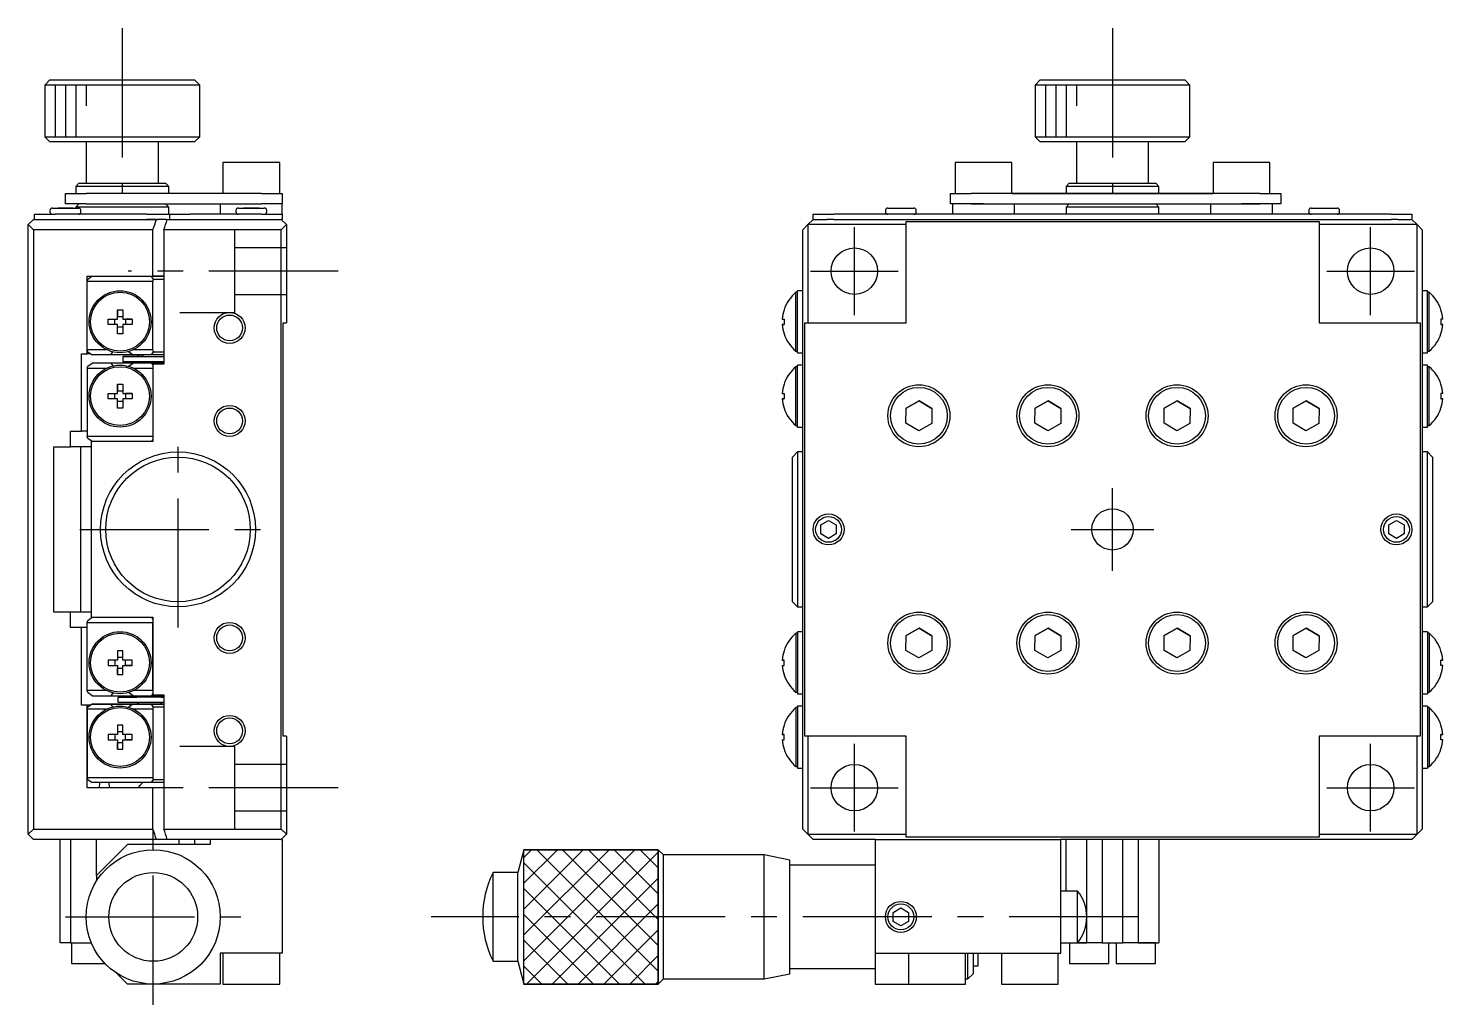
# Model space of a CAD drawing. Extents: x 12 to 358, y 10 to 246.
# Drawn here: x 221.5 to 358.5, y 108.3 to 202.8 of the extents above; entities that cross this region are included whole.
import ezdxf

# ---------------------------------------------------------------- set-up
doc = ezdxf.new("R2010")
doc.units = 0
doc.header["$LTSCALE"] = 10
doc.linetypes.add('CENTER', pattern=[2, 1.25, -0.25, 0.25, -0.25])
doc.linetypes.add('DASHED', pattern=[3.5, 2, -1.5])
doc.layers.get('0').update_dxf_attribs({"linetype": 'CONTINUOUS'})
doc.layers.add('CENTER', color=1, linetype='CENTER')

msp = doc.modelspace()

# ---------------------------------------------------------------- linework, layer by layer
at = {"color": 7, "linetype": 'CONTINUOUS'}
for p, q in [((223.6, 197.750013), (223.1, 197.250013)), ((223.6, 197.750013), (237.6, 197.750013)), ((238.1, 197.250013), (237.6, 197.750013)), ((319.509161, 197.750013), (319.009161, 197.250013)), ((319.509161, 197.750013), (333.509161, 197.750013)), ((334.009161, 197.250013), (333.509161, 197.750013)), ((238.1, 197.250013), (223.1, 197.250013)), ((223.1, 197.250013), (223.1, 192.250013)), ((238.1, 192.250013), (238.1, 197.250013)), ((334.009161, 197.250013), (319.009161, 197.250013)), ((319.009161, 197.250013), (319.009161, 192.250013)), ((334.009161, 192.250013), (334.009161, 197.250013)), ((223.1, 192.250013), (238.1, 192.250013)), ((223.1, 192.250013), (223.6, 191.750013)), ((237.6, 191.750013), (238.1, 192.250013)), ((319.009161, 192.250013), (334.009161, 192.250013)), ((319.009161, 192.250013), (319.509161, 191.750013)), ((333.509161, 191.750013), (334.009161, 192.250013)), ((237.6, 191.750013), (223.6, 191.750013)), ((227.1, 191.750013), (227.1, 187.750013)), ((234.1, 187.750013), (234.1, 191.750013)), ((333.509161, 191.750013), (319.509161, 191.750013)), ((323.009161, 191.750013), (323.009161, 187.750013)), ((330.009161, 187.750013), (330.009161, 191.750013)), ((245.85, 189.750012), (240.35, 189.750013)), ((240.35, 189.750013), (240.35, 186.750013)), ((245.85, 186.750012), (245.85, 189.750012)), ((316.759161, 189.750012), (311.259161, 189.750012)), ((311.259161, 189.750012), (311.259161, 186.750012)), ((316.759161, 186.750012), (316.759161, 189.750012)), ((341.759161, 189.750012), (336.259161, 189.750012)), ((336.259161, 189.750012), (336.259161, 186.750012)), ((341.759161, 186.750012), (341.759161, 189.750012)), ((226.4, 187.750013), (226.1, 187.450013)), ((226.4, 187.750013), (234.8, 187.750013)), ((235.1, 187.450013), (234.8, 187.750013)), ((322.309161, 187.750013), (322.009161, 187.450013)), ((322.309161, 187.750013), (330.709161, 187.750013)), ((331.009161, 187.450013), (330.709161, 187.750013)), ((225.1, 185.750013), (225.1, 186.750013)), ((225.1, 186.750013), (227.1, 186.750013)), ((235.1, 187.450013), (226.1, 187.450013)), ((226.1, 187.450013), (226.1, 186.750013)), ((244.1, 186.750012), (227.1, 186.750013)), ((235.1, 186.750013), (235.1, 187.450013)), ((244.1, 186.750012), (246.1, 186.750012)), ((246.1, 186.750012), (246.1, 185.750012)), ((310.809161, 186.750013), (311.259161, 186.750013)), ((310.809161, 185.750012), (310.809161, 186.750012)), ((310.809161, 186.750012), (312.809161, 186.750012)), ((340.809161, 186.750012), (312.809161, 186.750012)), ((316.759161, 186.750013), (322.009161, 186.750013)), ((316.759161, 186.750013), (326.809161, 186.750013)), ((316.759161, 186.750013), (316.846342, 186.750013)), ((322.009161, 186.750013), (316.846342, 186.750013)), ((320.5227, 186.750013), (318.654353, 186.750013)), ((318.661964, 186.750013), (318.654353, 186.750013)), ((318.661964, 186.750013), (318.836316, 186.750013)), ((320.959426, 186.750013), (318.836316, 186.750013)), ((333.095623, 186.750013), (320.5227, 186.750013)), ((320.959426, 186.750013), (332.658897, 186.750013)), ((331.009161, 187.450013), (322.009161, 187.450013)), ((322.009161, 187.450013), (322.009161, 186.750013)), ((326.809161, 186.750013), (336.259161, 186.750013)), ((331.009161, 186.750013), (331.009161, 187.450013)), ((331.009161, 186.750013), (336.259161, 186.750013)), ((336.259161, 186.750013), (331.009161, 186.750013)), ((334.782006, 186.750013), (332.658897, 186.750013)), ((334.963969, 186.750013), (333.095623, 186.750013)), ((334.782006, 186.750013), (334.956359, 186.750013)), ((334.963969, 186.750013), (334.956359, 186.750013)), ((340.809161, 186.750012), (342.809161, 186.750012)), ((341.759161, 186.750013), (342.809161, 186.750013)), ((342.809161, 186.750012), (342.809161, 185.750012)), ((223.6, 185.100012), (223.6, 185.000012)), ((223.85, 185.350012), (226.35, 185.350012)), ((223.85, 185.350012), (224.975, 185.350012)), ((224.35, 185.350012), (224.975, 185.350012)), ((224.975, 185.350012), (224.35, 185.350012)), ((224.975, 185.350012), (225.1, 185.350012)), ((224.975, 185.350012), (225.225, 185.350012)), ((225.225, 185.350012), (224.975, 185.350012)), ((227.1, 185.750013), (225.1, 185.750013)), ((225.1, 185.350012), (225.225, 185.350012)), ((225.225, 185.350012), (226.35, 185.350012)), ((225.85, 185.350012), (225.225, 185.350012)), ((225.225, 185.350012), (225.85, 185.350012)), ((226.4, 185.750012), (226.1, 185.450012)), ((235.1, 185.450012), (226.1, 185.450012)), ((226.1, 185.450012), (226.1, 185.350012)), ((226.6, 185.000012), (226.6, 185.100012)), ((227.1, 185.750013), (244.1, 185.750012)), ((235.1, 185.450012), (234.8, 185.750012)), ((235.1, 184.750012), (235.1, 185.450012)), ((240.1, 185.750012), (240.1, 184.750012)), ((241.6, 185.100012), (241.6, 185.000012)), ((241.85, 185.350012), (244.35, 185.350012)), ((241.85, 185.350012), (242.975, 185.350012)), ((242.35, 185.350012), (242.975, 185.350012)), ((242.975, 185.350012), (242.35, 185.350012)), ((242.975, 185.350012), (243.1, 185.350012)), ((242.975, 185.350012), (243.225, 185.350012)), ((243.225, 185.350012), (242.975, 185.350012)), ((243.1, 185.350012), (243.225, 185.350012)), ((243.225, 185.350012), (244.35, 185.350012)), ((243.85, 185.350012), (243.225, 185.350012)), ((243.225, 185.350012), (243.85, 185.350012)), ((246.1, 185.750012), (244.1, 185.750012)), ((244.6, 185.000012), (244.6, 185.100012)), ((246.1, 184.750012), (246.1, 185.750012)), ((304.509161, 185.100012), (304.509161, 185.000012)), ((304.759161, 185.350012), (307.259161, 185.350012)), ((305.259161, 185.350012), (305.884161, 185.350012)), ((305.884161, 185.350012), (306.134161, 185.350012)), ((306.134161, 185.350012), (306.759161, 185.350012)), ((307.509161, 185.000012), (307.509161, 185.100012)), ((312.809161, 185.750012), (310.809161, 185.750012)), ((311.009161, 185.750012), (311.009161, 184.750012)), ((314.009161, 185.750012), (312.809161, 185.750012)), ((312.809161, 185.750012), (314.009161, 185.750012)), ((314.009161, 185.750012), (339.009161, 185.750012)), ((317.009161, 184.750012), (317.009161, 185.750012)), ((322.309161, 185.750012), (322.009161, 185.450012)), ((331.009161, 185.450012), (322.009161, 185.450012)), ((322.009161, 185.450012), (322.009161, 184.750012)), ((331.009161, 185.450012), (330.709161, 185.750012)), ((331.009161, 184.750012), (331.009161, 185.450012)), ((336.009161, 185.750012), (336.009161, 184.750012)), ((340.809161, 185.750012), (339.009161, 185.750012)), ((339.009161, 185.750012), (340.809161, 185.750012)), ((342.809161, 185.750012), (340.809161, 185.750012)), ((342.009161, 184.750012), (342.009161, 185.750012)), ((345.509161, 185.100012), (345.509161, 185.000012)), ((345.759161, 185.350012), (348.259161, 185.350012)), ((346.259161, 185.350012), (346.884161, 185.350012)), ((346.884161, 185.350012), (347.134161, 185.350012)), ((347.134161, 185.350012), (347.759161, 185.350012)), ((348.509161, 185.000012), (348.509161, 185.100012)), ((221.5, 183.750012), (222, 184.250012)), ((221.5, 124.750012), (221.5, 183.750012)), ((222, 183.250012), (221.5, 183.750012)), ((222, 184.250012), (224.1, 184.250012)), ((222.1, 184.250012), (222.1, 184.750012)), ((222.1, 184.750012), (224.1, 184.750012)), ((224.3, 184.750012), (224.1, 184.750012)), ((224.1, 184.250012), (232.978527, 184.250012)), ((224.1, 184.250012), (232.978527, 184.250012)), ((225.9, 184.750012), (224.3, 184.750012)), ((232.978527, 184.750012), (225.9, 184.750012)), ((232.978527, 184.750012), (234.887445, 184.750012)), ((233.909793, 184.250012), (232.978527, 184.250012)), ((232.978527, 184.250012), (233.909793, 184.250012)), ((233.909793, 184.250012), (234.003071, 184.250012)), ((234.887445, 184.250012), (234.003071, 184.250012)), ((234.887445, 184.750012), (235.160753, 184.750012)), ((234.962888, 184.250012), (237.160753, 184.250012)), ((235.160753, 184.750012), (237.160753, 184.750012)), ((235.160753, 184.750012), (235.160753, 184.250012)), ((242.3, 184.750012), (237.160753, 184.750012)), ((237.160753, 184.250012), (244.1, 184.250012)), ((237.160753, 184.250012), (244.1, 184.250012)), ((243.9, 184.750012), (242.3, 184.750012)), ((244.1, 184.750012), (243.9, 184.750012)), ((244.1, 184.750012), (246.1, 184.750012)), ((244.1, 184.250012), (246, 184.250012)), ((246, 184.250012), (246.5, 183.750012)), ((246.1, 184.250012), (246, 184.250012)), ((246.5, 183.750012), (246, 183.250012)), ((246.1, 184.750012), (246.1, 184.250012)), ((246.5, 183.750012), (246.5, 174.250012)), ((297.009161, 183.750012), (296.509161, 183.250012)), ((297.509161, 184.250012), (297.009161, 183.750012)), ((297.009161, 183.750012), (297.009161, 174.250012)), ((306.509161, 183.750012), (297.009161, 183.750012)), ((297.509161, 184.250012), (297.509161, 184.750012)), ((297.509161, 184.750012), (299.509161, 184.750012)), ((297.509161, 184.250012), (298.884662, 184.250012)), ((299.509161, 184.250012), (298.884662, 184.250012)), ((305.209161, 184.750012), (299.509161, 184.750012)), ((299.509161, 184.250012), (353.509161, 184.250012)), ((306.809161, 184.750012), (305.209161, 184.750012)), ((306.509161, 184.050012), (346.509161, 184.050012)), ((306.509161, 183.750012), (306.509161, 184.050012)), ((306.509161, 174.250012), (306.509161, 183.750012)), ((314.009161, 184.750012), (306.809161, 184.750012)), ((339.009161, 184.750012), (314.009161, 184.750012)), ((346.209161, 184.750012), (339.009161, 184.750012)), ((347.809161, 184.750012), (346.209161, 184.750012)), ((346.509161, 184.050012), (346.509161, 183.750012)), ((356.009161, 183.750012), (346.509161, 183.750012)), ((346.509161, 183.750012), (346.509161, 174.250012)), ((353.509161, 184.750012), (347.809161, 184.750012)), ((353.509161, 184.750012), (355.509161, 184.750012)), ((354.133661, 184.250012), (353.509161, 184.250012)), ((354.133661, 184.250012), (355.509161, 184.250012)), ((355.509161, 184.750012), (355.509161, 184.250012)), ((356.009161, 183.750012), (355.509161, 184.250012)), ((356.009161, 174.250012), (356.009161, 183.750012)), ((356.509161, 183.250012), (356.009161, 183.750012)), ((222, 183.250012), (222, 125.250012)), ((233.57126, 183.250012), (222, 183.250012)), ((233.57126, 178.750012), (233.57126, 183.250012)), ((246, 183.250012), (234.628405, 183.250012)), ((234.628405, 183.250012), (234.628405, 170.250012)), ((246, 125.250012), (246, 183.250012)), ((296.509161, 125.250012), (296.509161, 183.250012)), ((356.509161, 183.250012), (356.509161, 125.250012)), ((227.197767, 178.750012), (233.57126, 178.750012)), ((227.197767, 178.250012), (227.197767, 178.750012)), ((233.57126, 178.250012), (227.197767, 178.250012)), ((227.197767, 171.650012), (227.197767, 178.250012)), ((227.197767, 171.650012), (227.197767, 178.250012)), ((227.701418, 178.750012), (227.271928, 178.450012)), ((233.639991, 178.450012), (233.425342, 178.750012)), ((233.57126, 178.750013), (234.628405, 178.750013)), ((234.628405, 178.750012), (233.57126, 178.750012)), ((233.57126, 171.650012), (233.57126, 178.250012)), ((234.628405, 178.450012), (233.639991, 178.450012)), ((295.849606, 171.500013), (295.849606, 177.200013)), ((296.009161, 177.200013), (295.849606, 177.200013)), ((296.509161, 177.350013), (296.009161, 177.350013)), ((296.009161, 177.24779), (296.009161, 177.350013)), ((296.009161, 174.59926), (296.009161, 177.24779)), ((296.009161, 171.55763), (296.009161, 177.200013)), ((357.009161, 177.350013), (356.509161, 177.350013)), ((357.009161, 177.24779), (357.009161, 177.350013)), ((357.009161, 174.59926), (357.009161, 177.24779)), ((357.009161, 171.557638), (357.009161, 177.200013)), ((357.168716, 177.200013), (357.009161, 177.200013)), ((357.168716, 171.500013), (357.168716, 177.200013)), ((230.13, 175.50512), (230.65, 175.50512)), ((230.13, 174.610013), (230.13, 175.50512)), ((230.13, 175.50512), (230.13, 174.868414)), ((230.65, 175.50512), (230.65, 174.610013)), ((294.695422, 175.509167), (294.703719, 175.50512)), ((358.3229, 175.509167), (358.314604, 175.50512)), ((229.234892, 174.610013), (230.13, 174.610013)), ((229.234892, 174.090013), (229.234892, 174.610013)), ((229.234892, 174.610013), (229.871599, 174.610013)), ((230.13, 174.090013), (229.234892, 174.090013)), ((229.871599, 174.610013), (230.13, 174.610013)), ((229.871599, 174.090013), (229.871599, 174.610013)), ((230.13, 174.610013), (230.13, 174.868414)), ((230.13, 174.868414), (230.65, 174.868414)), ((230.13, 173.194905), (230.13, 174.090013)), ((230.13, 173.831611), (230.13, 174.090013)), ((230.65, 174.610013), (231.545108, 174.610013)), ((230.65, 174.610013), (230.908401, 174.610013)), ((230.65, 174.090013), (230.65, 173.194905)), ((231.545108, 174.090013), (230.65, 174.090013)), ((231.545108, 174.610013), (230.908401, 174.610013)), ((230.908401, 174.610013), (230.908401, 174.090013)), ((231.545108, 174.610013), (231.545108, 174.090013)), ((246.2, 174.250012), (246.5, 174.250012)), ((246.2, 134.250012), (246.2, 174.250012)), ((294.527477, 174.610013), (294.703719, 174.610013)), ((294.703719, 174.090013), (294.527477, 174.090013)), ((294.527477, 174.090013), (294.703719, 174.090013)), ((294.703719, 174.610013), (294.703719, 174.090013)), ((296.009161, 174.249975), (296.009161, 174.59926)), ((296.009161, 171.557649), (296.009161, 174.249975)), ((296.709161, 174.250012), (297.009161, 174.250012)), ((296.709161, 134.250012), (296.709161, 174.250012)), ((297.009161, 174.250012), (306.509161, 174.250012)), ((346.509161, 174.250012), (356.009161, 174.250012)), ((356.009161, 174.250012), (356.309161, 174.250012)), ((356.309161, 174.250012), (356.309161, 134.250012)), ((357.009161, 174.249975), (357.009161, 174.59926)), ((357.009161, 171.557656), (357.009161, 174.249975)), ((358.490846, 174.610013), (358.314604, 174.610013)), ((358.314604, 174.610013), (358.314604, 174.090013)), ((358.314604, 174.090013), (358.490846, 174.090013)), ((358.490846, 174.090013), (358.314604, 174.090013)), ((230.13, 173.194905), (230.13, 173.831611)), ((230.65, 173.831611), (230.13, 173.831611)), ((230.65, 173.194905), (230.13, 173.194905)), ((294.703719, 173.194905), (294.695422, 173.190858)), ((358.314604, 173.194905), (358.3229, 173.190858)), ((226.664037, 171.250012), (227.197767, 171.250012)), ((226.664037, 163.750012), (226.664037, 171.250012)), ((227.197767, 171.250012), (227.197767, 171.650012)), ((227.197767, 171.650012), (229.08233, 171.650012)), ((227.568138, 171.250012), (227.197767, 171.250012)), ((227.271928, 171.450012), (227.701418, 171.150012)), ((229.492995, 171.150012), (229.692589, 171.433241)), ((231.202084, 171.46293), (231.642981, 171.150012)), ((231.69767, 171.650012), (233.57126, 171.650012)), ((233.425342, 171.150012), (233.639991, 171.450012)), ((233.639991, 171.450012), (234.628405, 171.450012)), ((295.849606, 171.500013), (296.009161, 171.500013)), ((296.009161, 171.350013), (296.009161, 171.557649)), ((296.009161, 171.350013), (296.509161, 171.350013)), ((356.509161, 171.350013), (357.009161, 171.350013)), ((357.009161, 171.350013), (357.009161, 171.557656)), ((357.009161, 171.500013), (357.168716, 171.500013)), ((227.271928, 170.050012), (227.701418, 170.350012)), ((229.492995, 171.150012), (227.701418, 171.150012)), ((229.492995, 170.350012), (227.701418, 170.350012)), ((231.642981, 171.150013), (229.492995, 171.150013)), ((231.642981, 170.350012), (229.492995, 170.350012)), ((229.492995, 170.350012), (229.692589, 170.066784)), ((230.663735, 171.000012), (230.663735, 170.500012)), ((232.51093, 171.000012), (230.663735, 171.000012)), ((230.663735, 171.000012), (234.628405, 171.000012)), ((230.663735, 170.500012), (234.628405, 170.500012)), ((231.202084, 170.037095), (231.642981, 170.350012)), ((233.425342, 171.150012), (231.642981, 171.150012)), ((233.425342, 170.350012), (231.642981, 170.350012)), ((232.40745, 171.000014), (231.948893, 171.000014)), ((231.948893, 171.000014), (234.628405, 171.000014)), ((232.223569, 171.150013), (232.1, 171.0204)), ((232.1, 171.000014), (232.1, 171.150012)), ((232.1, 171.000015), (232.49308, 171.000015)), ((232.515949, 171.000012), (232.1, 171.000012)), ((232.1, 170.350012), (232.1, 170.500013)), ((232.291985, 171.000015), (232.49308, 171.000015)), ((232.49308, 171.000015), (232.291985, 171.000015)), ((232.49308, 171.000014), (232.40745, 171.000014)), ((232.48278, 170.500012), (232.632199, 170.350012)), ((232.621896, 171.149993), (232.493002, 170.999953)), ((234.628405, 171.150012), (233.425342, 171.150012)), ((233.425342, 170.350012), (233.571306, 170.14609)), ((234.628405, 170.350012), (233.425342, 170.350012)), ((233.57126, 170.250012), (233.57126, 169.850012)), ((234.628405, 170.250012), (233.57126, 170.250012)), ((295.849606, 164.300013), (295.849606, 170.000013)), ((296.009161, 170.000013), (295.849606, 170.000013)), ((296.509161, 170.150013), (296.009161, 170.150013)), ((296.009161, 170.04779), (296.009161, 170.150013)), ((296.009161, 167.39926), (296.009161, 170.04779)), ((296.009161, 164.35763), (296.009161, 170.000013)), ((357.009161, 170.150013), (356.509161, 170.150013)), ((357.009161, 170.04779), (357.009161, 170.150013)), ((357.009161, 167.39926), (357.009161, 170.04779)), ((357.009161, 164.357638), (357.009161, 170.000013)), ((357.168716, 170.000013), (357.009161, 170.000013)), ((357.168716, 164.300013), (357.168716, 170.000013)), ((227.197767, 169.850012), (227.197767, 163.250012)), ((227.197767, 169.850012), (229.08233, 169.850012)), ((231.69767, 169.850012), (233.57126, 169.850012)), ((233.57126, 169.850012), (233.57126, 163.250012)), ((233.57126, 169.850012), (233.57126, 163.250012)), ((229.234892, 167.410013), (230.13, 167.410013)), ((229.234892, 166.890013), (229.234892, 167.410013)), ((229.234892, 167.410013), (229.871599, 167.410013)), ((229.871599, 167.410013), (230.13, 167.410013)), ((229.871599, 166.890013), (229.871599, 167.410013)), ((230.13, 168.30512), (230.65, 168.30512)), ((230.13, 167.410013), (230.13, 168.30512)), ((230.13, 168.30512), (230.13, 167.668414)), ((230.13, 167.410013), (230.13, 167.668414)), ((230.13, 167.668414), (230.65, 167.668414)), ((230.65, 168.30512), (230.65, 167.410013)), ((230.65, 167.410013), (231.545108, 167.410013)), ((230.65, 167.410013), (230.908401, 167.410013)), ((231.545108, 167.410013), (230.908401, 167.410013)), ((230.908401, 167.410013), (230.908401, 166.890013)), ((231.545108, 167.410013), (231.545108, 166.890013)), ((294.527477, 167.410013), (294.703719, 167.410013)), ((294.695422, 168.309167), (294.703719, 168.30512)), ((294.703719, 167.410013), (294.703719, 166.890013)), ((296.009161, 167.049975), (296.009161, 167.39926)), ((357.009161, 167.049975), (357.009161, 167.39926)), ((358.3229, 168.309167), (358.314604, 168.30512)), ((358.490846, 167.410013), (358.314604, 167.410013)), ((358.314604, 167.410013), (358.314604, 166.890013)), ((230.13, 166.890013), (229.234892, 166.890013)), ((230.13, 165.994905), (230.13, 166.890013)), ((230.13, 166.631611), (230.13, 166.890013)), ((230.13, 165.994905), (230.13, 166.631611)), ((230.65, 166.631611), (230.13, 166.631611)), ((230.65, 165.994905), (230.13, 165.994905)), ((230.65, 166.890013), (230.65, 165.994905)), ((231.545108, 166.890013), (230.65, 166.890013)), ((294.703719, 166.890013), (294.527477, 166.890013)), ((294.527477, 166.890013), (294.703719, 166.890013)), ((294.703719, 165.994905), (294.695422, 165.990858)), ((296.009161, 164.357649), (296.009161, 167.049975)), ((306.502677, 164.539675), (306.515749, 165.982991)), ((306.515749, 165.982991), (307.772233, 166.693329)), ((307.772233, 166.693329), (306.515749, 165.982991)), ((307.772233, 166.693329), (309.015646, 165.96035)), ((309.015646, 165.96035), (307.772233, 166.693329)), ((309.015646, 165.96035), (309.002574, 164.517034)), ((319.002677, 164.539675), (319.015749, 165.982991)), ((319.015749, 165.982991), (320.272233, 166.693329)), ((320.272233, 166.693329), (319.015749, 165.982991)), ((320.272233, 166.693329), (321.515646, 165.96035)), ((321.515646, 165.96035), (320.272233, 166.693329)), ((321.515646, 165.96035), (321.502574, 164.517034)), ((331.502677, 164.539675), (331.515749, 165.982991)), ((331.515749, 165.982991), (332.772233, 166.693329)), ((332.772233, 166.693329), (331.515749, 165.982991)), ((332.772233, 166.693329), (334.015646, 165.96035)), ((334.015646, 165.96035), (332.772233, 166.693329)), ((334.015646, 165.96035), (334.002574, 164.517034)), ((344.002677, 164.539675), (344.015749, 165.982991)), ((344.015749, 165.982991), (345.272233, 166.693329)), ((345.272233, 166.693329), (344.015749, 165.982991)), ((345.272233, 166.693329), (346.515646, 165.96035)), ((346.515646, 165.96035), (345.272233, 166.693329)), ((346.515646, 165.96035), (346.502574, 164.517034)), ((357.009161, 164.357656), (357.009161, 167.049975)), ((358.314604, 166.890013), (358.490846, 166.890013)), ((358.490846, 166.890013), (358.314604, 166.890013)), ((358.314604, 165.994905), (358.3229, 165.990858)), ((307.746089, 163.806696), (306.502677, 164.539675)), ((309.002574, 164.517034), (307.746089, 163.806696)), ((320.246089, 163.806696), (319.002677, 164.539675)), ((321.502574, 164.517034), (320.246089, 163.806696)), ((332.746089, 163.806696), (331.502677, 164.539675)), ((334.002574, 164.517034), (332.746089, 163.806696)), ((345.246089, 163.806696), (344.002677, 164.539675)), ((346.502574, 164.517034), (345.246089, 163.806696)), ((225.595253, 163.750012), (226.664037, 163.750012)), ((225.595253, 162.250012), (225.595253, 163.750012)), ((227.197767, 163.750012), (226.664037, 163.750012)), ((233.57126, 163.250012), (227.197767, 163.250012)), ((227.701418, 162.750012), (227.271928, 163.050012)), ((233.57126, 163.250012), (233.57126, 162.750012)), ((295.849606, 164.300013), (296.009161, 164.300013)), ((296.009161, 164.150013), (296.009161, 164.357649)), ((296.009161, 164.150013), (296.509161, 164.150013)), ((356.509161, 164.150013), (357.009161, 164.150013)), ((357.009161, 164.150013), (357.009161, 164.357656)), ((357.009161, 164.300013), (357.168716, 164.300013)), ((223.98863, 162.250012), (225.595253, 162.250012)), ((223.98863, 146.250012), (223.98863, 162.250012)), ((227.6, 162.250012), (225.595253, 162.250012)), ((226.6, 146.250012), (226.6, 162.250012)), ((227.6, 162.750012), (227.6, 145.750012)), ((233.57126, 162.750012), (227.6, 162.750012)), ((233.571306, 162.953935), (233.425342, 162.750012)), ((296.009161, 161.750012), (295.509161, 161.250012)), ((296.009161, 161.750012), (296.009161, 146.750012)), ((296.509161, 161.750012), (296.009161, 161.750012)), ((357.009161, 161.750012), (356.509161, 161.750012)), ((357.009161, 146.750012), (357.009161, 161.750012)), ((357.509161, 161.250012), (357.009161, 161.750012)), ((295.509161, 147.250012), (295.509161, 161.250012)), ((357.509161, 161.250012), (357.509161, 147.250012)), ((298.259161, 154.683025), (299.009161, 155.116038)), ((299.009161, 155.116038), (299.759161, 154.683025)), ((353.259161, 154.683025), (354.009161, 155.116038)), ((354.009161, 155.116038), (354.759161, 154.683025)), ((298.259161, 153.817), (298.259161, 154.683025)), ((299.009161, 153.383987), (298.259161, 153.817)), ((299.759161, 153.817), (299.009161, 153.383987)), ((299.759161, 154.683025), (299.759161, 153.817)), ((353.259161, 153.817), (353.259161, 154.683025)), ((354.009161, 153.383987), (353.259161, 153.817)), ((354.759161, 153.817), (354.009161, 153.383987)), ((354.759161, 154.683025), (354.759161, 153.817)), ((295.509161, 147.250012), (296.009161, 146.750012)), ((296.009161, 146.750012), (296.509161, 146.750012)), ((356.509161, 146.750012), (357.009161, 146.750012)), ((357.009161, 146.750012), (357.509161, 147.250012)), ((225.595253, 146.250012), (223.98863, 146.250012)), ((225.595253, 144.750012), (225.595253, 146.250012)), ((227.6, 146.250012), (225.595253, 146.250012)), ((227.197767, 145.250012), (233.57126, 145.250012)), ((227.197767, 138.650012), (227.197767, 145.250012)), ((227.271928, 145.450012), (227.701418, 145.750012)), ((227.6, 145.750012), (233.57126, 145.750012)), ((233.425342, 145.750012), (233.571306, 145.54609)), ((233.57126, 145.750012), (233.57126, 145.250012)), ((233.57126, 138.650012), (233.57126, 145.250012)), ((233.57126, 145.250012), (233.57126, 138.650012)), ((226.664037, 144.750012), (225.595253, 144.750012)), ((226.664037, 137.250012), (226.664037, 144.750012)), ((227.197767, 144.750012), (226.664037, 144.750012)), ((295.849606, 144.200012), (295.849606, 138.500012)), ((296.009161, 144.200012), (295.849606, 144.200012)), ((296.009161, 144.350012), (296.009161, 144.142369)), ((296.509161, 144.350012), (296.009161, 144.350012)), ((296.009161, 144.142388), (296.009161, 138.500012)), ((296.009161, 144.142369), (296.009161, 141.45005)), ((306.502677, 142.539675), (306.515749, 143.982991)), ((306.515749, 143.982991), (307.772233, 144.693329)), ((307.772233, 144.693329), (306.515749, 143.982991)), ((307.772233, 144.693329), (309.015646, 143.96035)), ((309.015646, 143.96035), (307.772233, 144.693329)), ((309.015646, 143.96035), (309.002574, 142.517034)), ((319.002677, 142.539675), (319.015749, 143.982991)), ((319.015749, 143.982991), (320.272233, 144.693329)), ((320.272233, 144.693329), (319.015749, 143.982991)), ((320.272233, 144.693329), (321.515646, 143.96035)), ((321.515646, 143.96035), (320.272233, 144.693329)), ((321.515646, 143.96035), (321.502574, 142.517034)), ((331.502677, 142.539675), (331.515749, 143.982991)), ((331.515749, 143.982991), (332.772233, 144.693329)), ((332.772233, 144.693329), (331.515749, 143.982991)), ((332.772233, 144.693329), (334.015646, 143.96035)), ((334.015646, 143.96035), (332.772233, 144.693329)), ((334.015646, 143.96035), (334.002574, 142.517034)), ((344.002677, 142.539675), (344.015749, 143.982991)), ((344.015749, 143.982991), (345.272233, 144.693329)), ((345.272233, 144.693329), (344.015749, 143.982991)), ((345.272233, 144.693329), (346.515646, 143.96035)), ((346.515646, 143.96035), (345.272233, 144.693329)), ((346.515646, 143.96035), (346.502574, 142.517034)), ((357.009161, 144.350012), (356.509161, 144.350012)), ((357.009161, 144.350012), (357.009161, 144.142375)), ((357.168716, 144.200012), (357.009161, 144.200012)), ((357.009161, 144.142394), (357.009161, 138.500012)), ((357.009161, 144.142375), (357.009161, 141.45005)), ((357.168716, 144.200012), (357.168716, 138.500012)), ((230.65, 142.50512), (230.13, 142.50512)), ((230.13, 142.50512), (230.13, 141.610012)), ((230.13, 142.50512), (230.13, 141.868414)), ((230.65, 141.610012), (230.65, 142.50512)), ((294.703719, 142.50512), (294.695422, 142.509167)), ((307.746089, 141.806696), (306.502677, 142.539675)), ((309.002574, 142.517034), (307.746089, 141.806696)), ((320.246089, 141.806696), (319.002677, 142.539675)), ((321.502574, 142.517034), (320.246089, 141.806696)), ((332.746089, 141.806696), (331.502677, 142.539675)), ((334.002574, 142.517034), (332.746089, 141.806696)), ((345.246089, 141.806696), (344.002677, 142.539675)), ((346.502574, 142.517034), (345.246089, 141.806696)), ((358.314604, 142.50512), (358.3229, 142.509167)), ((230.13, 141.610012), (229.234892, 141.610012)), ((229.234892, 141.610012), (229.234892, 141.090012)), ((229.871599, 141.610012), (229.871599, 141.090012)), ((230.13, 141.868414), (230.13, 141.610012)), ((230.65, 141.868414), (230.13, 141.868414)), ((231.545108, 141.610012), (230.65, 141.610012)), ((230.908401, 141.090012), (230.908401, 141.610012)), ((231.545108, 141.090012), (231.545108, 141.610012)), ((294.703719, 141.610012), (294.527477, 141.610012)), ((294.527477, 141.610012), (294.703719, 141.610012)), ((294.703719, 141.090012), (294.703719, 141.610012)), ((296.009161, 141.45005), (296.009161, 141.100765)), ((296.009161, 141.100765), (296.009161, 138.452235)), ((357.009161, 141.45005), (357.009161, 141.100765)), ((357.009161, 141.100765), (357.009161, 138.452235)), ((358.314604, 141.610012), (358.490846, 141.610012)), ((358.314604, 141.090012), (358.314604, 141.610012)), ((358.490846, 141.610012), (358.314604, 141.610012)), ((229.234892, 141.090012), (230.13, 141.090012)), ((229.234892, 141.090012), (229.871599, 141.090012)), ((229.871599, 141.090012), (230.13, 141.090012)), ((230.13, 141.090012), (230.13, 140.194905)), ((230.13, 141.090012), (230.13, 140.831611)), ((230.13, 140.194905), (230.13, 140.831611)), ((230.13, 140.831611), (230.65, 140.831611)), ((230.13, 140.194905), (230.65, 140.194905)), ((230.65, 140.194905), (230.65, 141.090012)), ((230.65, 141.090012), (231.545108, 141.090012)), ((230.65, 141.090012), (230.908401, 141.090012)), ((231.545108, 141.090012), (230.908401, 141.090012)), ((294.527477, 141.090012), (294.703719, 141.090012)), ((294.695422, 140.190858), (294.703719, 140.194905)), ((358.490846, 141.090012), (358.314604, 141.090012)), ((358.3229, 140.190858), (358.314604, 140.194905)), ((229.08233, 138.650012), (227.197767, 138.650012)), ((227.701418, 138.150012), (227.271928, 138.450012)), ((229.692589, 138.433241), (229.492995, 138.150012)), ((231.642981, 138.150012), (231.202084, 138.46293)), ((233.57126, 138.650012), (231.69767, 138.650012)), ((233.57126, 138.650012), (233.57126, 138.250012)), ((295.849606, 138.500012), (296.009161, 138.500012)), ((296.009161, 138.452235), (296.009161, 138.350012)), ((357.009161, 138.500012), (357.168716, 138.500012)), ((357.009161, 138.452235), (357.009161, 138.350012)), ((227.197767, 137.250012), (226.664037, 137.250012)), ((227.197767, 136.850012), (227.197767, 137.250012)), ((227.568138, 137.250012), (227.197767, 137.250012)), ((227.701418, 137.350012), (227.271928, 137.050012)), ((227.701418, 138.150012), (229.492995, 138.150012)), ((231.642981, 137.350013), (227.701418, 137.350013)), ((227.701418, 137.350012), (229.492995, 137.350012)), ((229.492995, 138.150012), (231.642981, 138.150012)), ((229.692589, 137.066784), (229.492995, 137.350012)), ((229.492995, 137.350012), (231.670938, 137.350012)), ((230.203416, 137.500012), (230.203416, 138.000012)), ((234.628405, 138.000012), (230.203416, 138.000012)), ((230.203416, 138.000012), (232.009673, 138.000012)), ((234.628405, 137.500012), (230.203416, 137.500012)), ((231.642981, 137.350012), (231.202084, 137.037095)), ((234.43133, 138.000012), (231.511424, 138.000012)), ((231.511424, 138.000012), (232.001162, 138.000012)), ((231.642981, 138.150012), (233.425342, 138.150012)), ((231.642981, 137.350012), (233.425342, 137.350012)), ((234.376965, 137.350012), (231.642981, 137.350012)), ((232.098482, 138.149969), (232.00106, 137.999992)), ((232.080563, 137.500013), (232.223569, 137.350012)), ((232.1, 137.350012), (232.1, 137.479625)), ((233.571306, 138.353935), (233.425342, 138.150012)), ((233.425342, 138.150012), (234.628405, 138.150012)), ((233.639991, 137.050012), (233.425342, 137.350012)), ((233.425342, 137.350012), (234.628405, 137.350012)), ((233.57126, 138.250012), (234.628405, 138.250012)), ((234.628405, 137.050012), (233.639991, 137.050012)), ((234.367153, 138.000013), (234.224147, 138.150012)), ((234.349238, 137.350056), (234.446658, 137.500031)), ((234.628405, 138.000012), (234.367153, 138.000012)), ((234.367153, 138.000012), (234.628405, 138.000012)), ((234.628405, 137.350012), (234.376965, 137.350012)), ((234.628405, 138.000012), (234.43133, 138.000012)), ((234.628405, 138.250012), (234.628405, 125.250012)), ((295.849606, 137.000012), (295.849606, 131.300012)), ((296.009161, 137.000012), (295.849606, 137.000012)), ((296.009161, 138.350012), (296.509161, 138.350012)), ((296.009161, 137.150012), (296.009161, 136.942369)), ((296.509161, 137.150012), (296.009161, 137.150012)), ((356.509161, 138.350012), (357.009161, 138.350012)), ((357.009161, 137.150012), (356.509161, 137.150012)), ((357.009161, 137.150012), (357.009161, 136.942375)), ((357.168716, 137.000012), (357.009161, 137.000012)), ((357.168716, 137.000012), (357.168716, 131.300012)), ((227.197767, 136.850012), (227.197767, 130.250012)), ((227.197767, 130.250012), (227.197767, 136.850012)), ((229.08233, 136.850012), (227.197767, 136.850012)), ((233.57126, 136.850012), (231.69767, 136.850012)), ((233.57126, 136.850012), (233.57126, 130.250012)), ((296.009161, 136.942388), (296.009161, 131.300012)), ((296.009161, 136.942369), (296.009161, 134.25005)), ((357.009161, 136.942394), (357.009161, 131.300012)), ((357.009161, 136.942375), (357.009161, 134.25005)), ((230.13, 134.410012), (229.234892, 134.410012)), ((229.234892, 134.410012), (229.234892, 133.890012)), ((229.871599, 134.410012), (229.871599, 133.890012)), ((230.65, 135.30512), (230.13, 135.30512)), ((230.13, 135.30512), (230.13, 134.410012)), ((230.13, 135.30512), (230.13, 134.668414)), ((230.13, 134.668414), (230.13, 134.410012)), ((230.65, 134.668414), (230.13, 134.668414)), ((230.65, 134.410012), (230.65, 135.30512)), ((231.545108, 134.410012), (230.65, 134.410012)), ((230.908401, 133.890012), (230.908401, 134.410012)), ((231.545108, 133.890012), (231.545108, 134.410012)), ((294.703719, 134.410012), (294.527477, 134.410012)), ((294.527477, 134.410012), (294.703719, 134.410012)), ((294.703719, 135.30512), (294.695422, 135.309167)), ((294.703719, 133.890012), (294.703719, 134.410012)), ((358.314604, 135.30512), (358.3229, 135.309167)), ((358.314604, 134.410012), (358.490846, 134.410012)), ((358.314604, 133.890012), (358.314604, 134.410012)), ((358.490846, 134.410012), (358.314604, 134.410012)), ((229.234892, 133.890012), (230.13, 133.890012)), ((229.234892, 133.890012), (229.871599, 133.890012)), ((229.871599, 133.890012), (230.13, 133.890012)), ((230.13, 133.890012), (230.13, 132.994905)), ((230.13, 133.890012), (230.13, 133.631611)), ((230.13, 132.994905), (230.13, 133.631611)), ((230.13, 133.631611), (230.65, 133.631611)), ((230.13, 132.994905), (230.65, 132.994905)), ((230.65, 132.994905), (230.65, 133.890012)), ((230.65, 133.890012), (231.545108, 133.890012)), ((230.65, 133.890012), (230.908401, 133.890012)), ((231.545108, 133.890012), (230.908401, 133.890012)), ((246.5, 134.250012), (246.2, 134.250012)), ((246.5, 134.250012), (246.5, 124.750012)), ((294.527477, 133.890012), (294.703719, 133.890012)), ((294.695422, 132.990858), (294.703719, 132.994905)), ((296.009161, 134.25005), (296.009161, 133.890012)), ((296.009161, 133.890012), (296.009161, 131.252235)), ((297.009161, 134.250012), (296.709161, 134.250012)), ((297.009161, 134.250012), (297.009161, 124.750012)), ((306.509161, 134.250012), (297.009161, 134.250012)), ((306.509161, 124.750012), (306.509161, 134.250012)), ((346.509161, 134.250012), (346.509161, 124.750012)), ((356.009161, 134.250012), (346.509161, 134.250012)), ((356.009161, 124.750012), (356.009161, 134.250012)), ((356.309161, 134.250012), (356.009161, 134.250012)), ((357.009161, 134.25005), (357.009161, 133.890012)), ((357.009161, 133.890012), (357.009161, 131.252235)), ((358.490846, 133.890012), (358.314604, 133.890012)), ((358.3229, 132.990858), (358.314604, 132.994905)), ((227.197767, 130.250012), (233.57126, 130.250012)), ((227.197767, 129.250012), (227.197767, 130.250012)), ((295.849606, 131.300012), (296.009161, 131.300012)), ((296.009161, 131.252235), (296.009161, 131.150012)), ((296.009161, 131.150012), (296.509161, 131.150012)), ((356.509161, 131.150012), (357.009161, 131.150012)), ((357.009161, 131.300012), (357.168716, 131.300012)), ((357.009161, 131.252235), (357.009161, 131.150012)), ((233.57126, 129.250012), (227.197767, 129.250012)), ((227.271928, 130.050012), (227.701418, 129.750012)), ((233.425342, 129.750012), (227.701418, 129.750012)), ((228.391862, 129.750139), (228.366604, 129.250012)), ((229.369424, 129.250012), (229.347498, 129.750014)), ((232.35, 129.500013), (232.1, 129.250013)), ((232.6, 129.750013), (232.35, 129.500013)), ((233.425342, 129.750012), (233.639991, 130.050012)), ((234.628405, 129.750012), (233.425342, 129.750012)), ((233.57126, 125.250012), (233.57126, 129.250012)), ((234.628405, 129.250012), (233.57126, 129.250012)), ((233.639991, 130.050012), (234.628405, 130.050012)), ((234.628405, 129.721608), (234.6, 129.750013)), ((221.5, 124.750012), (222, 125.250012)), ((222, 124.250012), (221.5, 124.750012)), ((222, 125.250012), (233.57126, 125.250012)), ((234.628405, 125.250012), (246, 125.250012)), ((246, 125.250012), (246.5, 124.750012)), ((246.5, 124.750012), (246, 124.250012)), ((296.509161, 125.250012), (297.009161, 124.750012)), ((297.009161, 124.750012), (306.509161, 124.750012)), ((297.009161, 124.750012), (297.509161, 124.250012)), ((306.509161, 124.450012), (306.509161, 124.750012)), ((346.509161, 124.750012), (346.509161, 124.450012)), ((346.509161, 124.750012), (356.009161, 124.750012)), ((355.509161, 124.250012), (356.009161, 124.750012)), ((356.009161, 124.750012), (356.509161, 125.250012)), ((233.909793, 124.250012), (222, 124.250012)), ((224.6, 114.250012), (224.6, 124.250012)), ((225.6, 124.250012), (225.6, 114.250012)), ((231.1, 123.750012), (228.1, 120.750012)), ((228.107722, 120.757735), (228.107722, 124.250012)), ((239.1, 123.750012), (231.1, 123.750012)), ((234.962888, 124.250012), (233.909793, 124.250012)), ((246, 124.250012), (234.962888, 124.250012)), ((236.1, 123.750012), (236.1, 124.250012)), ((237.6, 124.250012), (237.6, 123.750012)), ((239.1, 124.250012), (239.1, 123.750012)), ((246, 124.250012), (246.1, 124.250012)), ((246.1, 124.250012), (246.1, 113.250012)), ((303.509161, 124.250012), (297.509161, 124.250012)), ((303.509161, 124.250012), (321.509161, 124.250012)), ((303.509161, 124.250012), (303.509161, 113.250012)), ((346.509161, 124.450012), (306.509161, 124.450012)), ((321.509161, 113.250012), (321.509161, 124.250012)), ((355.509161, 124.250012), (321.509161, 124.250012)), ((322.009161, 119.250008), (322.009161, 124.250012)), ((324.009161, 114.250012), (324.009161, 124.250012)), ((325.509161, 124.250012), (325.509161, 114.250012)), ((327.509161, 114.250012), (327.509161, 124.250012)), ((329.009161, 124.250012), (329.009161, 114.250012)), ((331.009161, 124.250012), (331.009161, 114.250012)), ((269.509154, 123.250011), (268.919666, 121.050012)), ((269.509154, 110.250013), (269.509154, 123.250011)), ((282.509155, 123.250011), (269.509154, 123.250011)), ((269.509154, 123.250011), (282.509155, 123.250011)), ((269.509154, 110.250013), (269.509154, 123.250011)), ((282.509155, 110.250013), (282.509155, 123.250011)), ((283.009157, 122.750008), (282.509155, 123.250011)), ((282.509155, 123.250011), (282.509155, 110.250013)), ((283.009157, 110.750016), (283.009157, 122.750008)), ((292.759162, 122.750008), (283.009157, 122.750008)), ((292.759162, 110.750016), (292.759162, 122.750008)), ((295.259161, 122.250009), (292.759162, 122.750008)), ((295.259161, 111.250015), (295.259161, 122.250009)), ((228.1, 120.750012), (228.1, 120.214112)), ((266.509155, 112.450012), (266.509155, 121.050012)), ((268.919666, 121.050012), (266.509155, 121.050012)), ((268.919666, 112.450012), (268.919666, 121.050012)), ((303.509161, 121.750012), (295.259161, 121.750012)), ((323.131652, 119.250008), (321.509161, 119.250008)), ((323.131652, 114.250016), (323.131652, 119.250008)), ((305.259161, 117.183025), (306.009161, 117.616038)), ((305.259161, 116.317), (305.259161, 117.183025)), ((306.009161, 117.616038), (306.759161, 117.183025)), ((306.759161, 117.183025), (306.759161, 116.317)), ((306.009161, 115.883987), (305.259161, 116.317)), ((306.759161, 116.317), (306.009161, 115.883987)), ((225.6, 114.250012), (224.6, 114.250012)), ((225.6, 114.250012), (227.600001, 114.250012)), ((225.7, 114.250012), (225.7, 112.250012)), ((321.509161, 114.250016), (323.131652, 114.250016)), ((322.359161, 114.250012), (322.359161, 112.250012)), ((323.131651, 114.250012), (324.009161, 114.250012)), ((324.009161, 114.250012), (323.131652, 114.250012)), ((325.509161, 114.250012), (324.009161, 114.250012)), ((325.509161, 114.250012), (327.509161, 114.250012)), ((326.159161, 112.250012), (326.159161, 114.250012)), ((326.859161, 114.250012), (326.859161, 112.250012)), ((329.009161, 114.250012), (327.509161, 114.250012)), ((330.659161, 114.250012), (329.009161, 114.250012)), ((329.009161, 114.250012), (331.009161, 114.250012)), ((330.659161, 112.250012), (330.659161, 114.250012)), ((228.1, 113.285913), (228.1, 113.250012)), ((228.1, 113.250012), (228.164589, 113.185423)), ((246.1, 113.250012), (240.1, 113.250012)), ((240.1, 113.250012), (240.1, 110.250012)), ((240.35, 113.250012), (240.35, 110.250012)), ((245.85, 110.250012), (245.85, 113.250012)), ((266.509155, 112.450012), (268.919666, 112.450012)), ((268.919666, 112.450012), (269.509154, 110.250013)), ((303.509161, 113.250012), (321.509161, 113.250012)), ((303.509161, 113.250012), (303.509161, 110.250012)), ((306.759161, 113.250012), (306.759161, 110.250012)), ((312.259161, 110.250012), (312.259161, 113.250012)), ((312.509161, 110.750012), (312.509161, 113.250012)), ((313.009161, 113.250012), (313.009161, 111.250012)), ((313.509161, 112.000012), (313.509161, 113.250012)), ((315.759161, 113.250012), (315.759161, 110.250012)), ((321.259161, 110.250012), (321.259161, 113.250012)), ((225.7, 112.250012), (228.909586, 112.250012)), ((230.035411, 111.314602), (231.1, 110.250012)), ((292.759162, 110.750016), (295.259161, 111.250015)), ((295.259161, 111.750012), (303.509161, 111.750012)), ((312.509161, 110.750012), (313.009161, 111.250012)), ((313.009181, 112.000012), (313.509161, 112.000012)), ((322.359161, 112.250012), (326.159161, 112.250012)), ((326.859161, 112.250012), (330.659161, 112.250012)), ((233.6, 110.250012), (231.1, 110.250012)), ((240.1, 110.250012), (233.6, 110.250012)), ((240.35, 110.250012), (245.85, 110.250012)), ((269.509154, 110.250013), (282.509155, 110.250013)), ((282.509155, 110.250013), (269.509154, 110.250013)), ((282.509155, 110.250013), (283.009157, 110.750016)), ((283.009157, 110.750016), (292.759162, 110.750016)), ((303.509161, 110.250012), (306.759161, 110.250012)), ((306.759161, 110.250012), (312.259161, 110.250012)), ((312.259161, 110.750012), (312.509161, 110.750012)), ((315.759161, 110.250012), (321.259161, 110.250012))]:
    msp.add_line(p, q, dxfattribs=at)
at = {"color": 3, "linetype": 'CONTINUOUS'}
for p, q in [((224.1, 197.250013), (224.1, 192.250013)), ((225.1, 197.250013), (225.1, 192.250013)), ((226.1, 197.250013), (226.1, 192.250013)), ((227.1, 197.250013), (227.1, 195.250013)), ((320.009161, 197.250013), (320.009161, 192.250013)), ((321.009161, 197.250013), (321.009161, 192.250013)), ((322.009161, 197.250013), (322.009161, 192.250013)), ((323.009161, 197.250013), (323.009161, 195.250013)), ((269.509154, 122.509154), (270.250011, 123.250011)), ((269.509154, 120.009154), (272.750011, 123.250011)), ((269.509154, 117.509154), (275.250011, 123.250011)), ((269.509154, 115.009154), (277.750011, 123.250011)), ((269.509154, 112.509154), (280.250011, 123.250011)), ((269.509154, 121.990846), (281.249987, 110.250013)), ((269.750013, 110.250013), (282.509155, 123.009155)), ((270.749989, 123.250011), (282.509155, 111.490845)), ((273.249989, 123.250011), (282.509155, 113.990845)), ((275.749989, 123.250011), (282.509155, 116.490845)), ((278.249989, 123.250011), (282.509155, 118.990845)), ((280.749989, 123.250011), (282.509155, 121.490845)), ((269.509154, 119.490846), (278.749987, 110.250013)), ((272.250013, 110.250013), (282.509155, 120.509155)), ((274.750013, 110.250013), (282.509155, 118.009155)), ((269.509154, 116.990846), (276.249987, 110.250013)), ((277.250013, 110.250013), (282.509155, 115.509155)), ((269.509154, 114.490846), (273.749987, 110.250013)), ((279.750013, 110.250013), (282.509155, 113.009155)), ((269.509154, 111.990846), (271.249987, 110.250013)), ((282.250013, 110.250013), (282.509155, 110.509155))]:
    msp.add_line(p, q, dxfattribs=at)
at = {"color": 3, "linetype": 'DASHED'}
for p, q in [((241.5, 175.250012), (241.5, 183.250012)), ((246.5, 181.500012), (241.5, 181.500012)), ((241.5, 177.000012), (246.5, 177.000012)), ((236.176737, 175.250012), (241.5, 175.250012)), ((241.5, 133.250012), (236.176768, 133.250012)), ((241.5, 125.250012), (241.5, 133.250012)), ((246.5, 131.500012), (241.5, 131.500012)), ((241.5, 127.000012), (246.5, 127.000012))]:
    msp.add_line(p, q, dxfattribs=at)
at = {"color": 7, "linetype": 'CONTINUOUS'}
for centre, radius in [((301.509161, 179.250012), 2.25), ((351.509161, 179.250012), 2.25), ((230.39, 174.350013), 3), ((230.39, 174.350013), 2.85), ((241, 173.750012), 1.25), ((230.39, 167.150013), 3), ((230.39, 167.150013), 2.85), ((307.759161, 165.250012), 3), ((307.759161, 165.250012), 2.75), ((320.259161, 165.250012), 3), ((320.259161, 165.250012), 2.75), ((332.759161, 165.250012), 3), ((332.759161, 165.250012), 2.75), ((345.259161, 165.250012), 3), ((345.259161, 165.250012), 2.75), ((241, 164.750012), 1.25), ((236, 154.250012), 7.5), ((236, 154.250012), 7), ((326.509161, 154.250012), 2), ((299.009161, 154.250012), 1.25), ((354.009161, 154.250012), 1.25), ((307.759161, 143.250012), 3), ((307.759161, 143.250012), 2.75), ((320.259161, 143.250012), 3), ((320.259161, 143.250012), 2.75), ((332.759161, 143.250012), 3), ((332.759161, 143.250012), 2.75), ((345.259161, 143.250012), 3), ((345.259161, 143.250012), 2.75), ((230.39, 141.350012), 3), ((230.39, 141.350012), 2.85), ((241, 143.750012), 1.25), ((230.39, 134.150012), 3), ((230.39, 134.150012), 2.85), ((241, 134.750012), 1.25), ((301.509161, 129.250012), 2.25), ((351.509161, 129.250012), 2.25), ((233.6, 116.750012), 6.499999), ((233.6, 116.750012), 4.3), ((306.009161, 116.750012), 1.25)]:
    msp.add_circle(centre, radius, dxfattribs=at)
at = {"color": 3, "linetype": 'CONTINUOUS'}
for centre in [(241, 173.750012), (241, 164.750012), (299.009161, 154.250012), (354.009161, 154.250012), (241, 143.750012), (241, 134.750012), (306.009161, 116.750012)]:
    msp.add_circle(centre, 1.5, dxfattribs=at)
at = {"color": 7, "linetype": 'CONTINUOUS'}
for centre, radius, start, end in [((223.85, 185.100012), 0.25, 90, 180), ((223.85, 185.000012), 0.25, 180, 270), ((226.35, 185.100012), 0.25, 0, 90), ((226.35, 185.000012), 0.25, 270, 0), ((241.85, 185.100012), 0.25, 90, 180), ((241.85, 185.000012), 0.25, 180, 270), ((244.35, 185.100012), 0.25, 0, 90), ((244.35, 185.000012), 0.25, 270, 0), ((304.759161, 185.100012), 0.25, 90, 180), ((304.759161, 185.000012), 0.25, 180, 270), ((307.259161, 185.100012), 0.25, 0, 90), ((307.259161, 185.000012), 0.25, 270, 0), ((345.759161, 185.100012), 0.25, 90, 180), ((345.759161, 185.000012), 0.25, 180, 270), ((348.259161, 185.100012), 0.25, 0, 90), ((348.259161, 185.000012), 0.25, 270, 0), ((146.6, 213.250012), 92, 340.968559, 341.626062), ((146.6, 213.250012), 93, 341.180937, 341.830574), ((146.6, 208.250012), 86, 339.58379, 339.725902), ((146.6, 208.250012), 92, 340.968559, 341.100265), ((298.209161, 174.350013), 3.7, 129.621835, 161.74269), ((354.809161, 174.350013), 3.7, 18.25731, 50.378165), ((298.209161, 174.350013), 3.690854, 161.761995, 175.960487), ((354.809161, 174.350013), 3.690854, 4.039513, 18.238005), ((298.209161, 174.350013), 3.690854, 184.039513, 198.238005), ((354.809161, 174.350013), 3.690854, 341.761995, 355.960487), ((298.209161, 174.350013), 3.7, 198.25731, 230.378165), ((354.809161, 174.350013), 3.7, 309.621835, 341.74269), ((146.6, 141.650012), 86, 20.274098, 20.41621), ((146.6, 141.650012), 92, 18.899735, 19.031441), ((146.6, 199.850012), 86, 339.58379, 339.725902), ((298.209161, 167.150013), 3.7, 129.621835, 161.74269), ((354.809161, 167.150013), 3.7, 18.25731, 50.378165), ((298.209161, 167.150013), 3.690854, 161.761995, 175.960487), ((354.809161, 167.150013), 3.690854, 4.039513, 18.238005), ((298.209161, 167.150013), 3.690854, 184.039513, 198.238005), ((298.209161, 167.150013), 3.7, 198.25731, 230.378165), ((354.809161, 167.150013), 3.7, 309.621835, 341.74269), ((354.809161, 167.150013), 3.690854, 341.761995, 355.960487), ((146.6, 133.250012), 86, 20.274098, 20.41621), ((146.6, 175.250012), 86, 339.58379, 339.725902), ((298.209161, 141.350012), 3.7, 129.621835, 161.74269), ((354.809161, 141.350012), 3.7, 18.25731, 50.378165), ((298.209161, 141.350012), 3.690854, 161.761995, 175.960487), ((354.809161, 141.350012), 3.690854, 4.039513, 18.238005), ((298.209161, 141.350012), 3.690854, 184.039513, 198.238005), ((298.209161, 141.350012), 3.7, 198.25731, 230.378165), ((354.809161, 141.350012), 3.7, 309.621835, 341.74269), ((354.809161, 141.350012), 3.690854, 341.761995, 355.960487), ((146.6, 108.650012), 86, 20.274098, 20.41621), ((146.6, 166.850012), 86, 339.58379, 339.725902), ((146.6, 166.850012), 92, 340.968559, 341.100265), ((298.209161, 134.150012), 3.7, 129.621835, 161.74269), ((354.809161, 134.150012), 3.7, 18.25731, 50.378165), ((298.209161, 134.150012), 3.690854, 161.761995, 175.960487), ((354.809161, 134.150012), 3.690854, 4.039513, 18.238005), ((298.209161, 134.150012), 3.690854, 184.039513, 198.238005), ((298.209161, 134.150012), 3.7, 198.25731, 230.378165), ((354.809161, 134.150012), 3.7, 309.621835, 341.74269), ((354.809161, 134.150012), 3.690854, 341.761995, 355.960487), ((146.6, 100.250012), 86, 20.274098, 20.41621), ((146.6, 100.250012), 92, 18.899735, 19.031441), ((146.6, 95.250012), 92, 18.373938, 19.031441), ((146.6, 95.250012), 93, 18.169426, 18.819063), ((275.254156, 116.750012), 9.745001, 153.816209, 206.183791), ((320.009157, 116.750012), 3.999997, 0, 38.682189), ((320.009157, 116.750012), 3.999997, 321.317811, 0)]:
    msp.add_arc(centre, radius, start, end, dxfattribs=at)
at = {"layer": 'CENTER', "color": 1, "linetype": 'CENTER'}
for p, q in [((230.6, 202.750013), (230.6, 186.750013)), ((326.509161, 202.750013), (326.509161, 186.750013)), ((301.509161, 175.000012), (301.509161, 183.500012)), ((351.509161, 175.000012), (351.509161, 183.500012)), ((251.5, 179.250012), (231.176737, 179.250012)), ((297.259161, 179.250012), (305.759161, 179.250012)), ((347.259161, 179.250012), (355.759161, 179.250012)), ((236, 144.750012), (236, 163.750012)), ((326.509161, 150.250012), (326.509161, 158.250012)), ((226.5, 154.250012), (245.5, 154.250012)), ((322.509161, 154.250012), (330.509161, 154.250012)), ((301.509161, 125.000012), (301.509161, 133.500012)), ((351.509161, 125.000012), (351.509161, 133.500012)), ((251.5, 129.250012), (231.176768, 129.250012)), ((297.259161, 129.250012), (305.759161, 129.250012)), ((347.259161, 129.250012), (355.759161, 129.250012)), ((233.6, 108.250013), (233.6, 125.250011)), ((225.100001, 116.750012), (242.099999, 116.750012)), ((329.009161, 116.750012), (260.509154, 116.750012))]:
    msp.add_line(p, q, dxfattribs=at)

doc.saveas('drawing.dxf')
